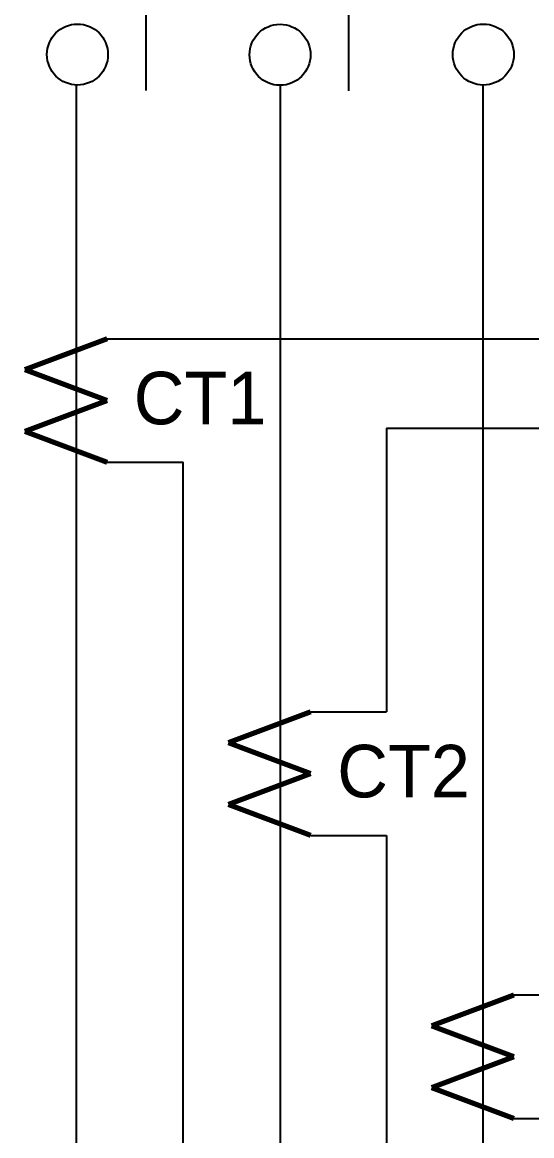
# Model space of a CAD drawing. Header units: millimetres. Extents: x 46 to 886, y 51 to 632.
# Drawn here: x 252.71 to 271.82, y 466.14 to 507.91 of the extents above; entities that cross this region are included whole.
import ezdxf

# ---------------------------------------------------------------- set-up
doc = ezdxf.new("R2010")
doc.units = ezdxf.units.MM
doc.layers.add('ASHADE', color=7, linetype='Continuous')
doc.styles.add('ghs', font='NGULIM.TTF')

msp = doc.modelspace()

# ---------------------------------------------------------------- linework, layer by layer
at = {"layer": 'ASHADE', "color": 0, "linetype": 'ByBlock', "lineweight": 25, "ltscale": 2}
for p, q in [((257.343, 513.432), (257.343, 505.348)), ((264.939, 513.422), (264.939, 505.338)), ((262.376, 505.543), (262.376, 435.18)), ((266.371, 492.683), (266.371, 482.045)), ((266.371, 477.41), (266.371, 463.453))]:
    msp.add_line(p, q, dxfattribs=at)
at = {"layer": 'ASHADE', "color": 0, "linetype": 'ByBlock', "lineweight": 25}
for p, q in [((254.745, 457.425), (254.745, 505.554)), ((270.001, 457.329), (270.001, 505.553)), ((255.894, 496.037), (279.95, 496.037)), ((266.371, 492.683), (286.979, 492.683)), ((255.894, 491.402), (258.74, 491.402)), ((258.74, 460.798), (258.74, 491.402)), ((263.526, 482.045), (266.371, 482.045)), ((263.526, 477.41), (266.371, 477.41)), ((271.15, 471.424), (272.755, 471.424)), ((271.15, 466.789), (294.295, 466.789))]:
    msp.add_line(p, q, dxfattribs=at)
at = {"layer": 'ASHADE', "color": 0, "linetype": 'ByBlock', "lineweight": 25, "const_width": 0.193}
for points in [[(255.894, 496.037), (252.805, 494.878)], [(255.894, 493.72), (252.805, 494.878)], [(255.894, 493.72), (252.805, 492.561)], [(255.894, 491.402), (252.805, 492.561)], [(263.526, 482.045), (260.437, 480.886)], [(263.526, 479.727), (260.437, 480.886)], [(263.526, 479.727), (260.437, 478.569)], [(263.526, 477.41), (260.437, 478.569)], [(271.15, 471.424), (268.061, 470.266)], [(271.15, 469.107), (268.061, 470.266)], [(271.15, 469.107), (268.061, 467.948)], [(271.15, 466.789), (268.061, 467.948)]]:
    msp.add_lwpolyline(points, dxfattribs=at)
at = {"layer": 'ASHADE', "color": 0, "linetype": 'ByBlock', "lineweight": 25, "ltscale": 2}
for centre in [(254.78, 506.697), (270.001, 506.697), (262.376, 506.687)]:
    msp.add_circle(centre, 1.144, dxfattribs=at)

# ---------------------------------------------------------------- texts
at = {"layer": 'ASHADE', "color": 0, "linetype": 'ByBlock', "lineweight": 25, "ltscale": 2, "style": 'ghs'}
for s, p in [('CT1', (256.889, 492.827)), ('CT2', (264.521, 478.835))]:
    msp.add_text(s, height=1.9703, dxfattribs=at).set_placement(p)

doc.saveas('drawing.dxf')
